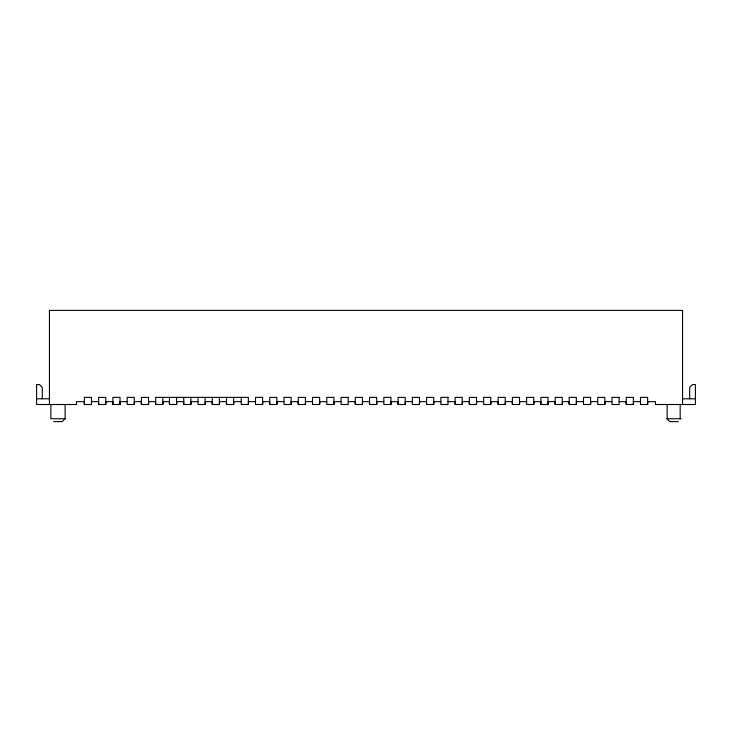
<?xml version="1.0" encoding="UTF-8"?>
<svg xmlns="http://www.w3.org/2000/svg" width="732" height="732" viewBox="0 0 732 732"><rect width="100%" height="100%" fill="white"/><g stroke="black" fill="none" stroke-linecap="round" stroke-linejoin="round"><path stroke-width="1.1" d="M98.491 401.648L98.628 404.503L105.756 404.503L105.902 401.648M112.746 401.648L112.893 404.503L120.021 404.503L120.158 401.648M134.276 404.503L134.276 397.375L127.148 397.375L127.148 404.503L134.276 404.503L134.423 401.648M141.267 401.648L141.413 404.503L148.541 404.503L148.678 401.648M155.523 401.648L155.669 404.503L162.797 404.503L162.943 401.648M169.348 401.648L169.485 404.503L176.622 404.503L176.76 401.648M183.604 401.648L183.75 404.503L190.878 404.503L191.025 401.648M198.006 397.375L198.006 404.503L205.134 404.503L205.28 401.648M212.124 401.648L212.271 404.503L219.399 404.503L219.545 401.648M226.389 401.648L226.527 404.503L233.654 404.503L233.801 401.648M241.231 397.375L241.231 404.503L248.358 404.503L248.496 401.648M262.614 404.503L262.614 397.375L255.486 397.375L255.486 404.503L262.614 404.503L262.761 401.648M269.605 401.648L269.751 404.503L276.879 404.503L277.016 401.648M291.135 404.503L291.135 397.375L284.007 397.375L284.007 404.503L291.135 404.503L291.281 401.648M298.125 401.648L298.263 404.503L305.4 404.503L305.537 401.648M319.655 404.503L319.655 397.375L312.527 397.375L312.527 404.503L319.655 404.503L319.802 401.648M333.92 404.503L333.92 397.375L326.783 397.375L326.783 404.503L333.92 404.503L334.057 401.648M355.166 401.648L355.304 404.503L362.432 404.503L362.578 401.648M369.422 401.648L369.568 404.503L376.696 404.503L376.834 401.648M390.952 404.503L390.952 397.375L383.824 397.375L383.824 404.503L390.952 404.503L391.098 401.648M397.943 401.648L398.08 404.503L405.217 404.503L405.354 401.648M419.473 404.503L419.473 397.375L412.345 397.375L412.345 404.503L419.473 404.503L419.619 401.648M433.737 404.503L433.737 397.375L426.6 397.375L426.6 404.503L433.737 404.503L433.875 401.648M454.984 401.648L455.121 404.503L462.249 404.503L462.395 401.648M469.239 401.648L469.386 404.503L476.514 404.503L476.66 401.648M490.769 404.503L490.769 397.375L483.642 397.375L483.642 404.503L490.769 404.503L490.916 401.648M497.989 401.648L498.126 404.503L505.254 404.503L505.4 401.648M512.244 401.648L512.391 404.503L519.519 404.503L519.656 401.648M533.774 404.503L533.774 397.375L526.647 397.375L526.647 404.503L533.774 404.503L533.921 401.648M540.765 401.648L540.911 404.503L548.039 404.503L548.177 401.648M555.021 401.648L555.167 404.503L562.295 404.503L562.441 401.648M569.057 401.648L569.203 404.503L576.331 404.503L576.477 401.648M590.587 404.503L590.587 397.375L583.459 397.375L583.459 404.503L590.587 404.503L590.733 401.648M604.852 404.503L604.852 397.375L597.724 397.375L597.724 404.503L604.852 404.503L604.989 401.648M626.098 401.648L626.244 404.503L633.372 404.503L633.509 401.648M647.628 404.503L647.628 397.375L640.5 397.375L640.5 404.503L647.628 404.503L647.774 401.648M65.121 404.503L65.121 418.759L62.266 421.614L53.711 421.614M36.6 398.794L49.437 398.794M682.563 398.794L695.4 398.794M84.372 401.648L76.531 401.648L76.531 404.503L36.6 404.503L36.6 384.538L39.455 384.538L42.3 387.393L42.3 398.794M91.5 401.648L98.628 401.648M105.756 401.648L112.893 401.648M120.021 401.648L127.148 401.648M134.276 401.648L141.413 401.648M148.541 401.648L155.669 401.648M162.797 401.648L169.485 401.648M176.622 401.648L183.75 401.648M190.878 401.648L198.006 401.648M205.134 401.648L212.271 401.648M219.399 401.648L226.527 401.648M233.654 401.648L241.231 401.648M248.358 401.648L255.486 401.648M262.614 401.648L269.751 401.648M276.879 401.648L284.007 401.648M291.135 401.648L298.263 401.648M305.4 401.648L312.527 401.648M319.655 401.648L326.783 401.648M333.92 401.648L341.048 401.648M348.176 401.648L355.304 401.648M362.432 401.648L369.568 401.648M376.696 401.648L383.824 401.648M390.952 401.648L398.08 401.648M405.217 401.648L412.345 401.648M419.473 401.648L426.6 401.648M433.737 401.648L440.865 401.648M447.993 401.648L455.121 401.648M462.249 401.648L469.386 401.648M476.514 401.648L483.642 401.648M490.769 401.648L498.126 401.648M505.254 401.648L512.391 401.648M519.519 401.648L526.647 401.648M533.774 401.648L540.911 401.648M548.039 401.648L555.167 401.648M562.295 401.648L569.203 401.648M576.331 401.648L583.459 401.648M590.587 401.648L597.724 401.648M604.852 401.648L611.979 401.648M619.107 401.648L626.244 401.648M633.372 401.648L640.5 401.648M647.628 401.648L655.469 401.648L655.469 404.503L695.4 404.503L695.4 384.538L692.545 384.538L689.7 387.393L689.7 398.794M84.372 404.503L91.5 404.503L91.5 397.375L84.372 397.375L84.372 404.503L84.226 401.648M65.121 418.759L50.856 418.759L50.856 404.503M681.144 418.759L666.879 418.759L669.734 421.614L678.289 421.614M682.563 404.503L682.563 310.386L49.437 310.386L49.437 404.503M680.184 404.503L680.184 418.759M667.127 404.503L667.127 418.759M633.372 404.503L633.372 397.375L626.244 397.375L626.244 404.503M576.331 404.503L576.331 397.375L569.203 397.375L569.203 404.503M562.295 404.503L562.295 397.375L555.167 397.375L555.167 404.503M548.039 404.503L548.039 397.375L540.911 397.375L540.911 404.503M519.519 404.503L519.519 397.375L512.391 397.375L512.391 404.503M505.254 404.503L505.254 397.375L498.126 397.375L498.126 404.503M476.514 404.503L476.514 397.375L469.386 397.375L469.386 404.503M462.249 404.503L462.249 397.375L455.121 397.375L455.121 404.503M405.217 404.503L405.217 397.375L398.08 397.375L398.08 404.503M376.696 404.503L376.696 397.375L369.568 397.375L369.568 404.503M362.432 404.503L362.432 397.375L355.304 397.375L355.304 404.503M305.4 404.503L305.4 397.375L298.263 397.375L298.263 404.503M276.879 404.503L276.879 397.375L269.751 397.375L269.751 404.503M248.358 404.503L248.358 397.375L155.669 397.375L155.669 404.503M233.654 397.375L233.654 404.503M226.527 397.375L226.527 404.503M219.399 397.375L219.399 404.503M212.271 397.375L212.271 404.503M205.134 397.375L205.134 404.503M190.878 397.375L190.878 404.503M183.75 397.375L183.75 404.503M176.622 397.375L176.622 404.503M169.485 397.375L169.485 404.503M162.797 397.375L162.797 404.503M148.541 404.503L148.541 397.375L141.413 397.375L141.413 404.503M120.021 404.503L120.021 397.375L112.893 397.375L112.893 404.503M105.756 404.503L105.756 397.375L98.628 397.375L98.628 404.503M348.176 397.375L341.048 397.375L341.048 404.503L348.176 404.503L348.176 397.375M447.993 397.375L440.865 397.375L440.865 404.503L447.993 404.503L447.993 397.375M619.107 397.375L611.979 397.375L611.979 404.503L619.107 404.503L619.107 397.375"/></g></svg>
